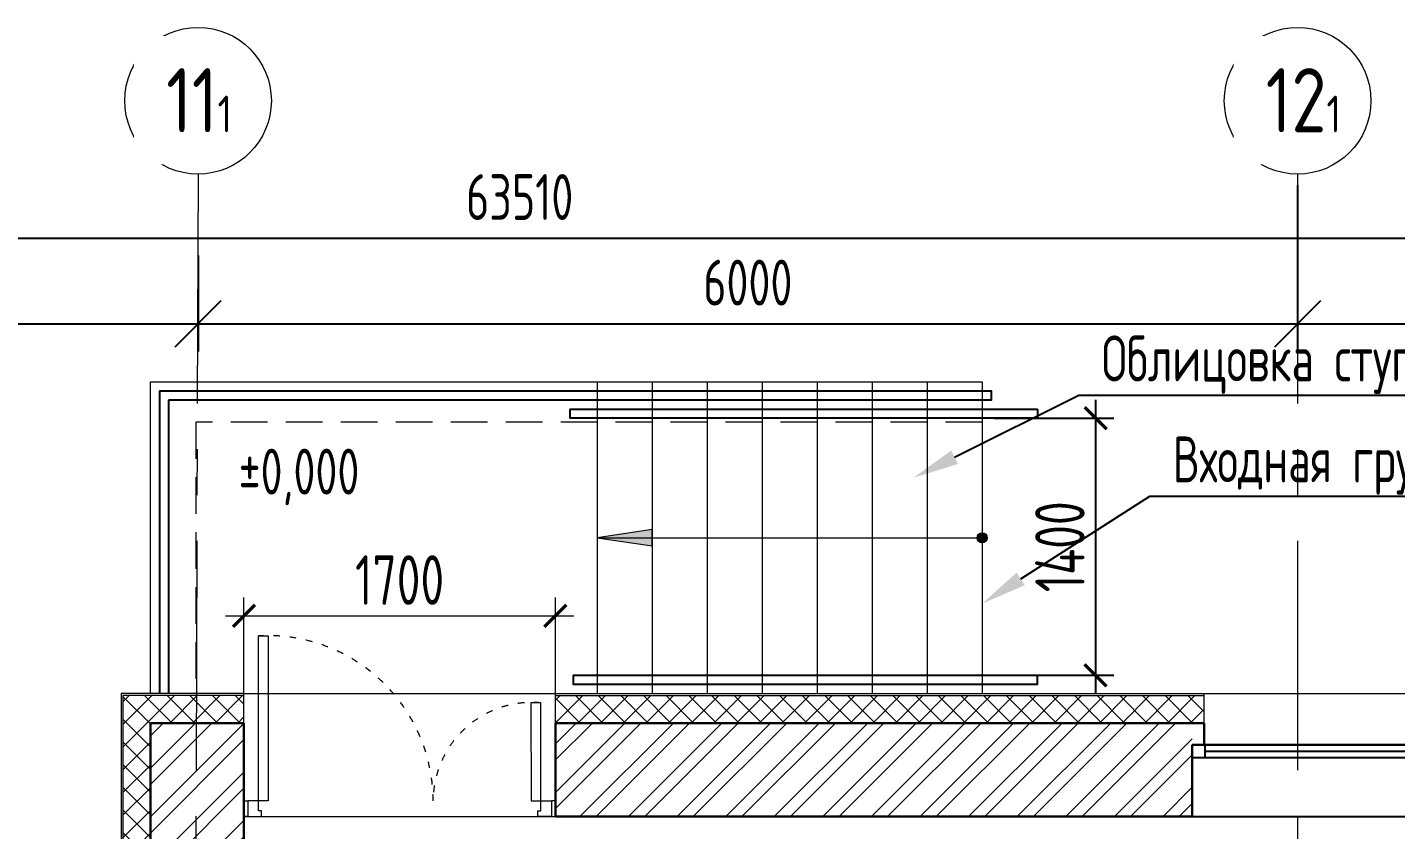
# Model space of a CAD drawing. Header units: millimetres. Extents: x -391859 to 9713180, y -178574 to 166066.
# Drawn here: x -189165 to -181699, y 130789 to 135163 of the extents above; entities that cross this region are included whole.
import ezdxf
from ezdxf import colors
from ezdxf.entities.mleader import LeaderData, LeaderLine
from ezdxf.math import Vec2, Vec3

# ---------------------------------------------------------------- set-up
doc = ezdxf.new("R2010")
doc.units = ezdxf.units.MM
doc.header["$MEASUREMENT"] = 0
for name, pattern in [('ACAD_ISO03W100', [30, 12, -18]), ('ADSK_Штриховая_ш2 п1', [3, 2, -1]), ('CENTER', [2, 1.25, -0.25, 0.25, -0.25])]:
    doc.linetypes.add(name, pattern=pattern)
doc.layers.get('0').update_dxf_attribs({"lineweight": 9})
for name, color, linetype, lineweight in [('АР_Выноски АПР', 7, 'Continuous', 5), ('АР_Двери', 7, 'Continuous', 18), ('АР_Лестницы', 7, 'Continuous', 15), ('АР_Лестницы ограждение', 7, 'Continuous', 25), ('АР_Навесной фасад', 7, 'Continuous', 5), ('АР_Оси', 7, 'Continuous', 9), ('АР_Оси размеры', 7, 'Continuous', 9), ('АР_Отметки', 7, 'Continuous', 15), ('АР_Размеры дверей', 7, 'Continuous', 0), ('АР_Сущ Несущая стена', 7, 'Continuous', 30), ('АР_тонкая линия', 7, 'Continuous', 0), ('АР_Утеплитель', 7, 'Continuous', 9), ('АР_Штриховка кирпич', 7, 'Continuous', 9)]:
    doc.layers.add(name, color=color, linetype=linetype, lineweight=lineweight)
doc.layers.add('АР_новое окно', color=7, linetype='Continuous')
doc.styles.add('ISOCPEUR', font='isocpeur.ttf', dxfattribs={"width": 0.7})
doc.styles.add('ГОСТ 2.304', font='isocpeur.ttf', dxfattribs={"width": 0.7})
doc.dimstyles.new('R_100', dxfattribs={"dimtxt": 270, "dimasz": 120, "dimexe": 100, "dimexo": 0, "dimgap": 60, "dimtad": 1, "dimdec": 0, "dimrnd": 5, "dimzin": 0, "dimdsep": 46, "dimtxsty": 'ISOCPEUR', "dimblk": 'ARCHTICK', "dimcen": 0, "dimdle": 100, "dimclrd": 256, "dimclre": 256, "dimclrt": 256, "dimadec": 0, "dimazin": 0, "dimtfac": 2, "dimtdec": 0, "dimtofl": 0, "dimtmove": 1, "dimatfit": 3, "dimfxl": 1, "dimtvp": 3, "dimtolj": 1, "dimtzin": 0, "dimarcsym": 0})
doc.dimstyles.new('СПДС', dxfattribs={"dimscale": 100, "dimtxt": 2.5, "dimasz": 2.5, "dimexe": 1.5, "dimexo": 0, "dimgap": 1, "dimtad": 1, "dimdec": 0, "dimrnd": 1, "dimtxsty": 'ГОСТ 2.304', "dimblk": 'OBLIQUE', "dimcen": 2.5, "dimdle": 1.5, "dimadec": 0, "dimazin": 2, "dimtfac": 0.75, "dimtdec": 0, "dimtmove": 1, "dimatfit": 3, "dimfxl": 1, "dimtolj": 1, "dimarcsym": 1})

# ---------------------------------------------------------------- blocks, each defined once
blk = doc.blocks.new('_Oblique')
at = {"color": 0, "linetype": 'ByBlock', "lineweight": -2}
blk.add_line((-0.5, -0.5), (0.5, 0.5), dxfattribs=at)
blk = doc.blocks.new('*D752')
at = {"layer": 'АР_Оси размеры', "color": 0, "lineweight": -2, "ltscale": 100, "transparency": 16777216}
for p, q in [((-191233.9, 133888.2), (-191233.9, 133396.7)), ((-188233.9, 133888.4), (-188233.9, 133396.7)), ((-191383.9, 133546.7), (-188083.9, 133546.7))]:
    blk.add_line(p, q, dxfattribs=at)
at = {"layer": 'АР_Оси размеры', "color": 0, "lineweight": -2, "ltscale": 100, "transparency": 16777216, "xscale": 250, "yscale": 250, "zscale": 250, "rotation": 180}
blk.add_blockref('_Oblique', (-191233.9, 133546.7), dxfattribs=at)
at = {"layer": 'АР_Оси размеры', "color": 0, "lineweight": -2, "ltscale": 100, "transparency": 16777216, "xscale": 250, "yscale": 250, "zscale": 250}
blk.add_blockref('_Oblique', (-188233.9, 133546.7), dxfattribs=at)
at = {"layer": 'АР_Оси размеры', "color": 0, "ltscale": 100, "transparency": 16777216, "insert": (-189733.9, 133771.7), "char_height": 250, "attachment_point": 5, "style": 'ГОСТ 2.304'}
blk.add_mtext('\\A1;3000', dxfattribs=at)
blk = doc.blocks.new('*D753')
at = {"layer": 'АР_Оси размеры', "color": 0, "lineweight": -2, "ltscale": 100, "transparency": 16777216}
for p, q in [((-182233.9, 134039), (-182233.9, 133396.7)), ((-188233.9, 133919.5), (-188233.9, 133396.7)), ((-188383.9, 133546.7), (-182083.9, 133546.7))]:
    blk.add_line(p, q, dxfattribs=at)
at = {"layer": 'АР_Оси размеры', "color": 0, "lineweight": -2, "ltscale": 100, "transparency": 16777216, "xscale": 250, "yscale": 250, "zscale": 250, "rotation": 180}
blk.add_blockref('_Oblique', (-188233.9, 133546.7), dxfattribs=at)
at = {"layer": 'АР_Оси размеры', "color": 0, "lineweight": -2, "ltscale": 100, "transparency": 16777216, "xscale": 250, "yscale": 250, "zscale": 250}
blk.add_blockref('_Oblique', (-182233.9, 133546.7), dxfattribs=at)
at = {"layer": 'АР_Оси размеры', "color": 0, "ltscale": 100, "transparency": 16777216, "insert": (-185233.9, 133771.7), "char_height": 250, "attachment_point": 5, "style": 'ГОСТ 2.304'}
blk.add_mtext('\\A1;6000', dxfattribs=at)
blk = doc.blocks.new('*D754')
at = {"layer": 'АР_Оси размеры', "color": 0, "lineweight": -2, "ltscale": 100, "transparency": 16777216}
for p, q in [((-182233.9, 134302.5), (-182233.9, 133396.7)), ((-176233.9, 134082.3), (-176233.9, 133396.7)), ((-182383.9, 133546.7), (-176083.9, 133546.7))]:
    blk.add_line(p, q, dxfattribs=at)
at = {"layer": 'АР_Оси размеры', "color": 0, "lineweight": -2, "ltscale": 100, "transparency": 16777216, "xscale": 250, "yscale": 250, "zscale": 250, "rotation": 180}
blk.add_blockref('_Oblique', (-182233.9, 133546.7), dxfattribs=at)
at = {"layer": 'АР_Оси размеры', "color": 0, "lineweight": -2, "ltscale": 100, "transparency": 16777216, "xscale": 250, "yscale": 250, "zscale": 250}
blk.add_blockref('_Oblique', (-176233.9, 133546.7), dxfattribs=at)
at = {"layer": 'АР_Оси размеры', "color": 0, "ltscale": 100, "transparency": 16777216, "insert": (-179233.9, 133771.7), "char_height": 250, "attachment_point": 5, "style": 'ГОСТ 2.304'}
blk.add_mtext('\\A1;6000', dxfattribs=at)
blk = doc.blocks.new('*U159')
at = {"layer": 'АР_новое окно', "lineweight": 20}
for p, q in [((0, 1310), (-70, 1310)), ((0, 0), (-70, 0))]:
    blk.add_line(p, q, dxfattribs=at)
at = {"layer": 'АР_новое окно'}
for p, q in [((-70, 1310), (-70, 0)), ((-70, 0), (-70, 1310)), ((0, 1310), (0, 0)), ((0, 1240), (-70, 1240)), ((-35, 1240), (-35, 70)), ((0, 70), (-70, 70))]:
    blk.add_line(p, q, dxfattribs=at)
blk = doc.blocks.new('*D442')
at = {"layer": 'АР_Оси размеры', "color": 0, "lineweight": -2, "ltscale": 100, "transparency": 16777216}
for p, q in [((-218233.9, 134013.2), (-218233.9, 134163.2)), ((-154723.9, 134013.2), (-154723.9, 134163.2)), ((-218383.9, 134013.2), (-154573.9, 134013.2))]:
    blk.add_line(p, q, dxfattribs=at)
at = {"layer": 'АР_Оси размеры', "color": 0, "lineweight": -2, "ltscale": 100, "transparency": 16777216, "xscale": 250, "yscale": 250, "zscale": 250, "rotation": 180}
blk.add_blockref('_Oblique', (-218233.9, 134013.2), dxfattribs=at)
at = {"layer": 'АР_Оси размеры', "color": 0, "lineweight": -2, "ltscale": 100, "transparency": 16777216, "xscale": 250, "yscale": 250, "zscale": 250}
blk.add_blockref('_Oblique', (-154723.9, 134013.2), dxfattribs=at)
at = {"layer": 'АР_Оси размеры', "color": 0, "ltscale": 100, "transparency": 16777216, "insert": (-186478.9, 134238.2), "char_height": 250, "attachment_point": 5, "style": 'ГОСТ 2.304'}
blk.add_mtext('\\A1;63510', dxfattribs=at)
blk = doc.blocks.new('Дверь 1700')
for points in [[(79.7, 85), (79.7, 985), (132.7, 985), (132.7, 85)], [(1565.3, 620), (1567.3, 85), (1620.3, 85), (1620.3, 620)]]:
    blk.add_lwpolyline(points, close=True)
at = {"ltscale": 100}
blk.add_lwpolyline([(1620.3, 85), (1620.3, 620)], dxfattribs=at)
for points in [[(0, 0), (0, 85), (21.2, 85), (21.2, 0), (0, 0)], [(21.2, 85), (21.2, 0), (95.6, 0), (95.6, 31.9), (79.7, 31.9), (79.7, 85), (21.2, 85)], [(1678.8, 85), (1678.8, 0), (1604.4, 0), (1604.4, 31.9), (1620.3, 31.9), (1620.3, 85), (1678.8, 85)], [(1700, 0), (1700, 85), (1678.8, 85), (1678.8, 0), (1700, 0)]]:
    blk.add_lwpolyline(points)
at = {"linetype": 'ACAD_ISO03W100', "ltscale": 3}
for centre, radius, start, end in [((130.2, 83.9), 902.5, 0.06813, 93.20695), ((1571.2, 83.7), 538.5, 84.76362, 179.86604)]:
    blk.add_arc(centre, radius, start, end, dxfattribs=at)
blk = doc.blocks.new('_ArchTick')
at = {"color": 0, "linetype": 'ByBlock', "const_width": 0.15}
blk.add_lwpolyline([(-0.5, -0.5), (0.5, 0.5)], dxfattribs=at)
blk = doc.blocks.new('*D1109')
at = {"layer": 'АР_Размеры дверей', "lineweight": -2, "ltscale": 100, "transparency": 16777216}
for p, q in [((-183336, 133132.4), (-183336, 131530.7)), ((-183888, 133032.4), (-183236, 133032.4)), ((-183955.2, 131630.7), (-183236, 131630.7))]:
    blk.add_line(p, q, dxfattribs=at)
at = {"layer": 'АР_Размеры дверей', "lineweight": -2, "ltscale": 100, "transparency": 16777216, "xscale": 120, "yscale": 120, "zscale": 120}
for p, rotation in [((-183336, 133032.4), 90), ((-183336, 131630.7), 270)]:
    blk.add_blockref('_ArchTick', p, dxfattribs=dict(at, rotation=rotation))
at = {"layer": 'АР_Размеры дверей', "ltscale": 100, "transparency": 16777216, "insert": (-183531, 132331.6), "char_height": 270, "attachment_point": 5, "rotation": 90, "style": 'ISOCPEUR'}
blk.add_mtext('\\A1;1400', dxfattribs=at)
blk = doc.blocks.new('*U20')
h = blk.add_hatch(color=256)
h.dxf.hatch_style = 1
edge = h.paths.add_edge_path()
edge.add_arc((0, 0), 27.6, 359.64, 719.64)
h = blk.add_hatch(color=256)
h.dxf.hatch_style = 1
h.paths.add_polyline_path([(1800, -44.3), (1800, 44.3), (2100, 0)])
blk.add_line((2100, 0), (0, 0))
blk.add_lwpolyline([(1800, 44.3), (1800, -44.3), (2100, 0), (1800, 44.3)])
blk.add_circle((0, 0), 27.6)
blk = doc.blocks.new('_DotSmall')
at = {"color": 0, "linetype": 'ByBlock', "const_width": 0.5}
blk.add_lwpolyline([(-0.0625, 0, 1), (0.0625, 0, 1)], format="xyb", close=True, dxfattribs=at)

msp = doc.modelspace()

# ---------------------------------------------------------------- hatches: boundary and pattern name
at = {"layer": 'АР_Утеплитель', "ltscale": 100}
h = msp.add_hatch(dxfattribs=at)
h.set_pattern_fill('ANSI37', color=256, scale=700)
h.set_pattern_definition([(45, (-1158903.89, 167262.83), (-61.871843, 61.871843), []), (135, (-1158903.89, 167262.83), (-61.871843, -61.871843), [])])
h.paths.add_polyline_path([(-187983.915, 131370.682), (-187983.915, 131520.682), (-188643.915, 131520.682), (-188643.915, 128010.682), (-189058.915, 128010.682), (-189058.915, 127860.682), (-188493.915, 127860.682), (-188493.915, 131370.682)])
h.paths.add_polyline_path([(-186283.915, 131520.682), (-186283.915, 131370.682), (-182743.915, 131370.682), (-182743.915, 131520.682)])
at = {"layer": 'АР_Штриховка кирпич', "ltscale": 100}
h = msp.add_hatch(dxfattribs=at)
h.set_pattern_fill('ANSI32', color=256, scale=500)
h.set_pattern_definition([(45, (-1163613.57, 164426.86), (-132.58252, 132.58252), []), (45, (-1163525.18, 164426.86), (-132.58252, 132.58252), [])])
h.paths.add_polyline_path([(-187983.915, 131370.682), (-188493.915, 131370.682), (-188493.915, 127860.682), (-188993.915, 127860.682), (-188993.915, 127350.682), (-187883.915, 127350.682), (-187883.915, 127860.682), (-187983.915, 127860.682), (-187983.915, 130860.682)])
h = msp.add_hatch(dxfattribs=at)
h.set_pattern_fill('ANSI32', color=256, scale=500)
h.set_pattern_definition([(45, (-1184543.57, 167936.86), (-132.58252, 132.58252), []), (45, (-1184455.18, 167936.86), (-132.58252, 132.58252), [])])
h.paths.add_polyline_path([(-182808.915, 131370.682), (-186283.915, 131370.682), (-186283.915, 130860.682), (-182808.915, 130860.682)])

# ---------------------------------------------------------------- linework, layer by layer
at = {"layer": 'АР_Лестницы', "ltscale": 100}
for p, q in [((-186055.179, 133230.682), (-186055.179, 131530.682)), ((-185755.179, 133230.682), (-185755.179, 131530.682)), ((-185455.179, 133230.682), (-185455.179, 131530.682)), ((-185155.179, 133230.682), (-185155.179, 131530.682)), ((-184855.179, 133230.682), (-184855.179, 131530.682)), ((-184555.179, 133230.682), (-184555.179, 131530.682)), ((-184255.179, 133230.682), (-184255.179, 131530.682)), ((-183955.179, 133130.682), (-183955.179, 131530.682)), ((-183955.179, 133010.682), (-183955.179, 131530.682))]:
    msp.add_line(p, q, dxfattribs=at)
for points in [[(-188493.915, 131530.682), (-188493.915, 133230.682), (-183955.179, 133230.682), (-183955.179, 133010.682)], [(-186085.179, 131530.682), (-183985.179, 131530.682)], [(-186085.179, 131530.682), (-183985.179, 131530.682)]]:
    msp.add_lwpolyline(points, dxfattribs=at)
at = {"layer": 'АР_Лестницы ограждение', "ltscale": 100}
for points in [[(-188444.536, 133181.517), (-183906.7, 133181.517), (-183906.7, 133131.517), (-188394.536, 133131.517)], [(-188444.536, 133181.517), (-188444.536, 131530.682)], [(-188394.536, 133131.517), (-188394.536, 131530.682)], [(-183653.072, 133082.427), (-183653.237, 133032.427), (-186203.261, 133032.427), (-186203.261, 133082.427), (-183653.072, 133082.427)], [(-183654.375, 131630.681), (-183654.54, 131580.681), (-186184.564, 131580.681), (-186184.564, 131630.681), (-183654.458, 131630.681)]]:
    msp.add_lwpolyline(points, dxfattribs=at)
at = {"layer": 'АР_Навесной фасад', "ltscale": 100}
for p, q in [((-188653.915, 131530.682), (-188653.915, 128020.682)), ((-188643.915, 131520.682), (-188643.915, 128010.682))]:
    msp.add_line(p, q, dxfattribs=at)
at = {"layer": 'АР_Навесной фасад', "color": 18, "ltscale": 100, "true_color": 0x000000}
for points in [[(-187983.915, 131530.682), (-188653.915, 131530.682)], [(-187983.915, 131520.682), (-188643.915, 131520.682)], [(-187983.915, 131370.682), (-187983.915, 131530.682)], [(-186283.915, 131530.682), (-178103.915, 131530.682)], [(-186283.915, 131370.682), (-186283.915, 131530.682)], [(-186283.915, 131520.682), (-182743.915, 131520.682)], [(-182743.915, 131370.682), (-182743.915, 131530.682)]]:
    msp.add_lwpolyline(points, dxfattribs=at)
at = {"layer": 'АР_новое окно'}
msp.add_line((-182808.915, 130860.682), (-181498.915, 130860.682), dxfattribs=at)
at = {"layer": 'АР_Оси', "linetype": 'CENTER', "ltscale": 1000}
for p, q in [((-188233.915, 134363.151), (-188423.915, 78630.803)), ((-182233.915, 134363.151), (-182233.915, 78630.803))]:
    msp.add_line(p, q, dxfattribs=at)
at = {"layer": 'АР_Оси', "ltscale": 0.5}
for centre in [(-188233.915, 134763.151), (-182233.915, 134763.151)]:
    msp.add_circle(centre, 400, dxfattribs=at)
at = {"layer": 'АР_Размеры дверей', "ltscale": 100}
for p, q in [((-187983.915, 130860.682), (-187983.915, 132054.999)), ((-186283.915, 130860.682), (-186283.915, 132054.999)), ((-188083.915, 131954.999), (-186183.915, 131954.999))]:
    msp.add_line(p, q, dxfattribs=at)
at = {"layer": 'АР_Сущ Несущая стена', "ltscale": 100}
for p, q in [((-188493.915, 131370.682), (-187983.915, 131370.682)), ((-188493.915, 131370.682), (-188493.915, 127860.682)), ((-187983.915, 131370.682), (-187983.915, 130860.682)), ((-186283.915, 131370.682), (-182743.915, 131370.682)), ((-186283.915, 131370.682), (-186283.915, 130860.682)), ((-182743.915, 131251.769), (-182743.915, 131370.682)), ((-182808.915, 131251.769), (-182808.915, 130860.682)), ((-182808.915, 131251.769), (-182743.915, 131251.769)), ((-187983.915, 130860.682), (-187983.915, 127860.682)), ((-186283.915, 130860.682), (-182808.915, 130860.682))]:
    msp.add_line(p, q, dxfattribs=at)
at = {"layer": 'АР_тонкая линия', "color": 18, "linetype": 'ADSK_Штриховая_ш2 п1', "ltscale": 100, "true_color": 0x000000}
msp.add_lwpolyline([(-183955.179, 133010.682), (-188245.179, 133010.682), (-188245.179, 131530.682)], dxfattribs=at)
at = {"layer": 'АР_тонкая линия', "color": 18, "ltscale": 100, "true_color": 0x000000}
for points in [[(-187983.915, 131530.682), (-186283.915, 131530.682)], [(-187983.915, 131530.682), (-186183.915, 131530.682)], [(-187983.915, 130860.682), (-186283.915, 130860.682)]]:
    msp.add_lwpolyline(points, dxfattribs=at)

# ---------------------------------------------------------------- block references
at = {"layer": 'АР_Двери'}
msp.add_blockref('Дверь 1700', (-187983.915, 130860.682), dxfattribs=at)
at = {"layer": 'АР_Лестницы', "ltscale": 100, "rotation": 180}
msp.add_blockref('*U20', (-183955.179, 132380.682), dxfattribs=at)
at = {"layer": 'АР_новое окно', "xscale": -1, "rotation": 90}
msp.add_blockref('*U159', (-181498.915, 131181.769), dxfattribs=at)
at = {"layer": 'АР_Размеры дверей', "ltscale": 100, "xscale": 120, "yscale": 120, "zscale": 120, "rotation": 180}
msp.add_blockref('_ArchTick', (-187983.915, 131954.999), dxfattribs=at)
at = {"layer": 'АР_Размеры дверей', "ltscale": 100, "xscale": 120, "yscale": 120, "zscale": 120}
msp.add_blockref('_ArchTick', (-186283.915, 131954.999), dxfattribs=at)

# ---------------------------------------------------------------- texts
at = {"layer": 'АР_Размеры дверей', "ltscale": 100, "insert": (-187133.915, 132149.999), "char_height": 270, "attachment_point": 5, "style": 'ISOCPEUR'}
msp.add_mtext('\\A1;1700', dxfattribs=at)

# ---------------------------------------------------------------- dimensions: what is measured, and where the dimension line sits
at = {"layer": 'АР_Оси размеры', "ltscale": 100}
for base, p1, p2, picture, middle in [((-176233.915, 133546.651), (-182233.915, 134302.519), (-176233.915, 134082.309), '*D754', (-179233.915, 133771.651)), ((-182233.915, 133546.651), (-188233.915, 133919.496), (-182233.915, 134038.979), '*D753', (-185233.915, 133771.651)), ((-188233.915, 133546.651), (-191233.915, 133888.23), (-188233.915, 133888.364), '*D752', (-189733.915, 133771.651))]:
    dim = msp.add_linear_dim(base=base, p1=p1, p2=p2, dimstyle='СПДС', dxfattribs=at)
    dim.commit()
    dim.dimension.update_dxf_attribs({"geometry": picture, "text_midpoint": middle})
at = {"layer": 'АР_Размеры дверей', "ltscale": 100}
dim = msp.add_linear_dim(base=(-183335.961, 131630.681), p1=(-183888.013, 133032.427), p2=(-183955.179, 131630.681), angle=90, dimstyle='R_100', override={"dimpost": '\\X', "dimfxl": 2.5, "dimarcsym": 1}, dxfattribs=at)
dim.commit()
dim.dimension.update_dxf_attribs({"geometry": '*D1109', "text_midpoint": (-183530.961, 132331.554)})

# ---------------------------------------------------------------- leaders
at = {"layer": 'АР_Выноски АПР'}
ml = msp.add_multileader_mtext('Standard', dxfattribs=at)
ml.set_content('Облицовка ступеней керамогранитной плиткой ', color=256, style='ISOCPEUR')
ml.set_leader_properties()
ml.build(insert=Vec2(0, 0))
ml.multileader.update_dxf_attribs({"text_left_attachment_type": 6, "text_right_attachment_type": 6, "dogleg_length": 100, "arrow_head_size": 250})
ctx = ml.context
ctx.base_point, ctx.char_height, ctx.arrow_head_size, ctx.landing_gap_size, ctx.plane_origin = Vec3(-183327.399, 133157.9), 250, 250, 25, Vec3(-184018.014, 134657.311)
ctx.left_attachment, ctx.right_attachment = 6, 6
notes = []
notes.append((ctx, [(0, (1, 1, 0), (-183427.399, 133157.9), (1, 0), 100, [(0, [(-184329.447, 132707.922)], 0, [])])]))
ctx.mtext.insert, ctx.mtext.width, ctx.mtext.flow_direction = Vec3(-183302.399, 133482.9), 8840.55328, 5
ml = msp.add_multileader_mtext('Standard', dxfattribs=at)
ml.set_content('Входная группа №7', color=256, style='ISOCPEUR')
ml.set_leader_properties()
ml.build(insert=Vec2(0, 0))
ml.multileader.update_dxf_attribs({"text_left_attachment_type": 6, "text_right_attachment_type": 6, "dogleg_length": 100, "arrow_head_size": 250})
ctx = ml.context
ctx.base_point, ctx.char_height, ctx.arrow_head_size, ctx.landing_gap_size, ctx.plane_origin = Vec3(-182940.301, 132607.764), 250, 250, 25, Vec3(-177344.613, 142741.937)
ctx.left_attachment, ctx.right_attachment = 6, 6
notes.append((ctx, [(0, (1, 1, 0), (-183040.301, 132607.764), (1, 0), 100, [(2, [(-183955.179, 132021.569)], 0, [])])]))
ctx.mtext.insert, ctx.mtext.width, ctx.mtext.defined_height, ctx.mtext.flow_direction = Vec3(-182915.301, 132932.764), 4200.76545, 12.17, 5
at = {"layer": 'АР_Отметки'}
ml = msp.add_multileader_mtext('Standard', dxfattribs=at)
ml.set_content('%%P0,000', color=256, style='ISOCPEUR')
ml.set_leader_properties(color=256, linetype='Continuous', lineweight=-1)
ml.set_arrow_properties(name='DOTSMALL')
ml.build(insert=Vec2(0, 0))
ml.multileader.update_dxf_attribs({"has_text_frame": 1, "text_left_attachment_type": 4, "text_right_attachment_type": 4, "dogleg_length": 100, "arrow_head_size": 180})
ctx = ml.context
ctx.base_point, ctx.char_height, ctx.arrow_head_size, ctx.landing_gap_size, ctx.plane_origin = Vec3(-188062.062, 132532.931), 250, 180, 50, Vec3(-190605.428, 130585.924)
ctx.left_attachment, ctx.right_attachment = 4, 4
notes.append((ctx, [(0, (0, 0, 0), (0, 0), (1, 0), 1, [])]))
ctx.mtext.insert, ctx.mtext.width, ctx.mtext.line_spacing_style, ctx.mtext.flow_direction = Vec3(-188012.062, 132866.264), 852.69703, 2, 5
for ctx, leaders in notes:
    for number, flags, end, landing, length, lines in leaders:
        leader = LeaderData()
        leader.index, (leader.has_last_leader_line, leader.has_dogleg_vector, leader.attachment_direction) = number, flags
        leader.last_leader_point, leader.dogleg_vector, leader.dogleg_length = Vec3(end), Vec3(landing), length
        for number, points, colour, breaks in lines:
            line = LeaderLine()
            line.index, line.vertices, line.color, line.breaks = number, Vec3.list(points), colors.encode_raw_color(colour), breaks
            leader.lines.append(line)
        ctx.leaders.append(leader)

# ---------------------------------------------------------------- next in the draw order: texts
at = {"layer": 'АР_Оси', "char_height": 350, "width": 123.86708, "attachment_point": 1, "line_spacing_factor": 1.149209, "style": 'ГОСТ 2.304', "bg_fill": 2}
for s, insert in [('{\\W0.8;11\\H0.57143x;1}', (-188408.011, 134940.93)), ('{\\W0.8;12\\H0.57143x;1}', (-182408.011, 134940.93))]:
    msp.add_mtext(s, dxfattribs=dict(at, insert=insert))

# ---------------------------------------------------------------- next in the draw order: dimensions: what is measured, and where the dimension line sits
at = {"layer": 'АР_Оси размеры', "ltscale": 100}
dim = msp.add_linear_dim(base=(-154723.915, 134013.151), p1=(-218233.915, 134013.151), p2=(-154723.915, 134013.151), dimstyle='СПДС', dxfattribs=at)
dim.commit()
dim.dimension.update_dxf_attribs({"geometry": '*D442', "text_midpoint": (-186478.915, 134238.151)})

doc.saveas('drawing.dxf')
